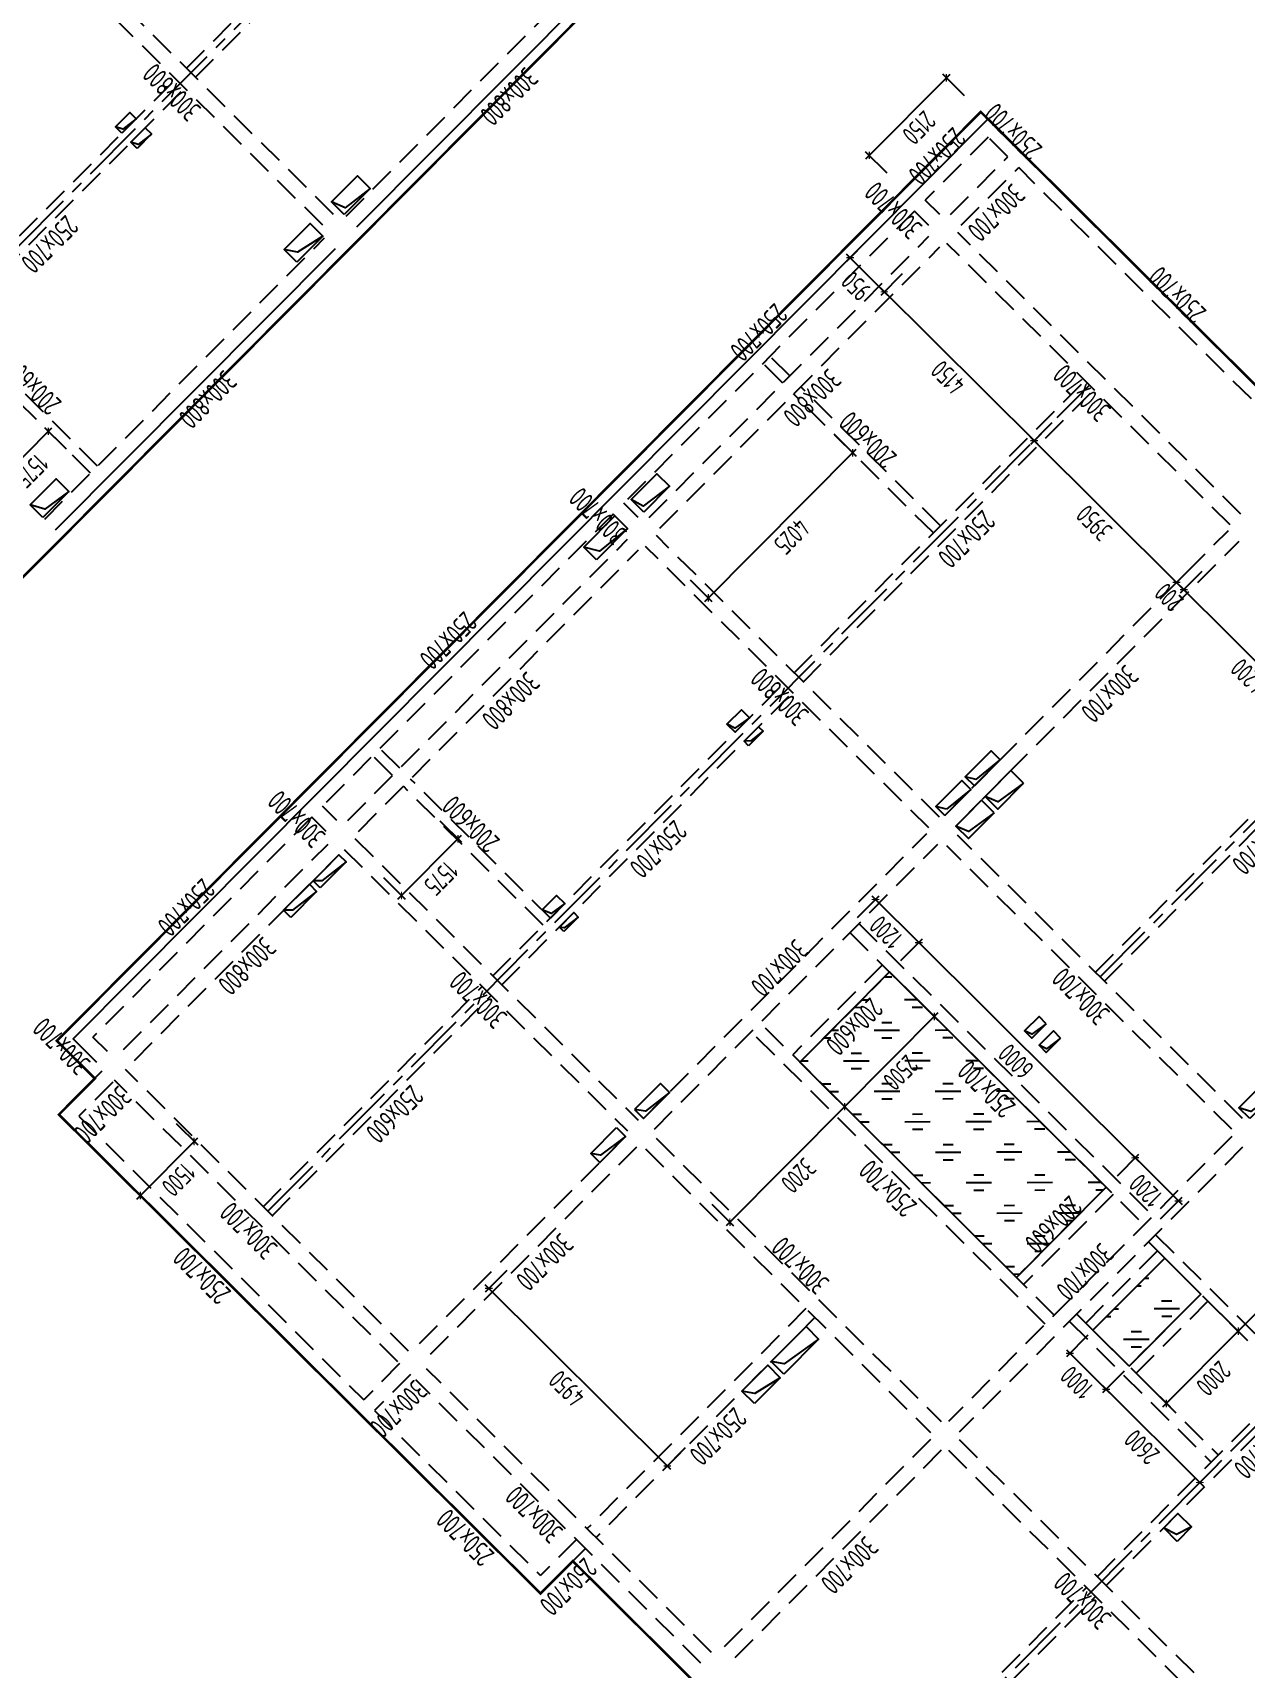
# Model space of a CAD drawing. Extents: x 517450926 to 520131079, y 3499134486 to 3500888201.
# Drawn here: x 518522735 to 518546569, y 3500296835 to 3500328983 of the extents above; entities that cross this region are included whole.
import ezdxf
from ezdxf.enums import TextEntityAlignment as Align

# ---------------------------------------------------------------- set-up
doc = ezdxf.new("R2010")
doc.units = 0
doc.header["$LTSCALE"] = 1000
doc.header["$MEASUREMENT"] = 0
doc.linetypes.add('CENTER', pattern=[2, 1.25, -0.25, 0.25, -0.25])
doc.linetypes.add('DASHED', pattern=[0.75, 0.5, -0.25])
doc.layers.get('0').update_dxf_attribs({"linetype": 'CONTINUOUS'})
doc.layers.get('Defpoints').update_dxf_attribs({"color": 2, "linetype": 'CONTINUOUS'})
for name, color, linetype in [('S_AXIS', 8, 'CENTER'), ('S_AXIS_DIMS', 3, 'CONTINUOUS'), ('S_BEAM', 4, 'DASHED'), ('S_BEAM_SECD_TEXT_HORZ', 9, 'CONTINUOUS'), ('S_BEAM_TEXT_HORZ', 7, 'CONTINUOUS'), ('S_BEAM_TEXT_VERT', 41, 'CONTINUOUS'), ('S_FLOR_ENHN', 91, 'DASHED'), ('S_HOLE', 201, 'CONTINUOUS'), ('S_PLAN_HACH', 254, 'CONTINUOUS')]:
    doc.layers.add(name, color=color, linetype=linetype)
doc.styles.add('TH-STYLE3', font='tssdeng.shx', dxfattribs={"width": 0.7, "bigfont": 'tssdchn.shx'})
doc.styles.add('样式 1', font='Tssdeng.shx', dxfattribs={"width": 0.7, "bigfont": 'Tssdchn.shx'})
doc.dimstyles.new('TSSD_100_100', dxfattribs={"dimtxt": 375, "dimasz": 100, "dimexe": 100, "dimexo": 0, "dimgap": 125, "dimtad": 1, "dimdec": 1, "dimdsep": 46, "dimtxsty": 'TH-STYLE3', "dimblk": 'ARCHTICK', "dimcen": -100, "dimdle": 100, "dimclrt": 7, "dimadec": 0, "dimazin": 0, "dimtfac": 1, "dimtdec": 1, "dimtix": 1, "dimtmove": 2, "dimatfit": 3, "dimldrblk": 'ARCHTICK', "dimfxl": 0, "dimtolj": 1, "dimtzin": 0, "dimarcsym": 0})

# ---------------------------------------------------------------- blocks, each defined once
blk = doc.blocks.new('_ArchTick')
at = {"color": 0, "const_width": 0.25}
blk.add_lwpolyline([(-0.53, -0.53), (0.53, 0.53)], dxfattribs=at)
blk = doc.blocks.new('*D217')
at = {"layer": 'Defpoints', "color": 0, "transparency": 16777216}
for p in [(518546378, 3500319061), (518545359, 3500318037), (518549426, 3500316170)]:
    blk.add_point(p, dxfattribs=at)
at = {"layer": 'S_AXIS_DIMS', "color": 0, "lineweight": -2, "transparency": 16777216}
for p, q in [((518545712, 3500318391), (518545289, 3500317966)), ((518548408, 3500315005), (518545288, 3500318107)), ((518548690, 3500315430), (518548267, 3500315004))]:
    blk.add_line(p, q, dxfattribs=at)
at = {"layer": 'S_AXIS_DIMS', "color": 0, "lineweight": -2, "transparency": 16777216, "xscale": 100, "yscale": 100, "zscale": 100}
for p, rotation in [((518545359, 3500318037), 135.1572922653654), ((518548337, 3500315075), 315.1572922653654)]:
    blk.add_blockref('_ArchTick', p, dxfattribs=dict(at, rotation=rotation))
at = {"layer": 'S_AXIS_DIMS', "color": 7, "transparency": 16777216, "insert": (518546628, 3500316334), "char_height": 375, "attachment_point": 5, "rotation": 135.1573, "style": 'TH-STYLE3'}
blk.add_mtext('\\A1;4200', dxfattribs=at)
blk = doc.blocks.new('*D218')
at = {"layer": 'Defpoints', "color": 0, "transparency": 16777216}
for p in [(518543506, 3500322058), (518542417, 3500320963), (518546236, 3500319202)]:
    blk.add_point(p, dxfattribs=at)
at = {"layer": 'S_AXIS_DIMS', "color": 0, "lineweight": -2, "transparency": 16777216}
for p, q in [((518542769, 3500321318), (518542346, 3500320892)), ((518545288, 3500318107), (518542346, 3500321034)), ((518545570, 3500318532), (518545147, 3500318107))]:
    blk.add_line(p, q, dxfattribs=at)
at = {"layer": 'S_AXIS_DIMS', "color": 0, "lineweight": -2, "transparency": 16777216, "xscale": 100, "yscale": 100, "zscale": 100}
for p, rotation in [((518542417, 3500320963), 135.1572922653654), ((518545218, 3500318178), 315.1572922653654)]:
    blk.add_blockref('_ArchTick', p, dxfattribs=dict(at, rotation=rotation))
at = {"layer": 'S_AXIS_DIMS', "color": 7, "transparency": 16777216, "insert": (518543597, 3500319349), "char_height": 375, "attachment_point": 5, "rotation": 135.1573, "style": 'TH-STYLE3'}
blk.add_mtext('\\A1;3950', dxfattribs=at)
blk = doc.blocks.new('*D219')
at = {"layer": 'Defpoints', "color": 0, "transparency": 16777216}
for p in [(518540457, 3500324878), (518539474, 3500323890), (518543506, 3500322058)]:
    blk.add_point(p, dxfattribs=at)
at = {"layer": 'S_AXIS_DIMS', "color": 0, "lineweight": -2, "transparency": 16777216}
for p, q in [((518539827, 3500324244), (518539404, 3500323819)), ((518542488, 3500320893), (518539403, 3500323960)), ((518542769, 3500321318), (518542346, 3500320892))]:
    blk.add_line(p, q, dxfattribs=at)
at = {"layer": 'S_AXIS_DIMS', "color": 0, "lineweight": -2, "transparency": 16777216, "xscale": 100, "yscale": 100, "zscale": 100}
for p, rotation in [((518539474, 3500323890), 135.1572922653654), ((518542417, 3500320963), 315.1572922653654)]:
    blk.add_blockref('_ArchTick', p, dxfattribs=dict(at, rotation=rotation))
at = {"layer": 'S_AXIS_DIMS', "color": 7, "transparency": 16777216, "insert": (518540725, 3500322205), "char_height": 375, "attachment_point": 5, "rotation": 135.1573, "style": 'TH-STYLE3'}
blk.add_mtext('\\A1;4150', dxfattribs=at)
blk = doc.blocks.new('*D220')
at = {"layer": 'Defpoints', "color": 0, "transparency": 16777216}
for p in [(518539784, 3500325548), (518540457, 3500324878), (518538801, 3500324560)]:
    blk.add_point(p, dxfattribs=at)
at = {"layer": 'S_AXIS_DIMS', "color": 0, "lineweight": -2, "transparency": 16777216}
for p, q in [((518539153, 3500324914), (518538730, 3500324489)), ((518539545, 3500323819), (518538730, 3500324630)), ((518539827, 3500324244), (518539404, 3500323819))]:
    blk.add_line(p, q, dxfattribs=at)
at = {"layer": 'S_AXIS_DIMS', "color": 0, "lineweight": -2, "transparency": 16777216, "xscale": 100, "yscale": 100, "zscale": 100}
for p, rotation in [((518538801, 3500324560), 135.1572922653654), ((518539474, 3500323890), 315.1572922653654)]:
    blk.add_blockref('_ArchTick', p, dxfattribs=dict(at, rotation=rotation))
at = {"layer": 'S_AXIS_DIMS', "color": 7, "transparency": 16777216, "insert": (518538917, 3500324003), "char_height": 375, "attachment_point": 5, "rotation": 135.1573, "style": 'TH-STYLE3'}
blk.add_mtext('\\A1;950', dxfattribs=at)
blk = doc.blocks.new('*D235')
at = {"layer": 'Defpoints', "color": 0, "transparency": 16777216}
for p in [(518546236, 3500319202), (518546378, 3500319061), (518545218, 3500318178)]:
    blk.add_point(p, dxfattribs=at)
at = {"layer": 'S_AXIS_DIMS', "color": 0, "lineweight": -2, "transparency": 16777216}
for p, q in [((518545570, 3500318532), (518545147, 3500318107)), ((518545218, 3500318178), (518545147, 3500318248)), ((518545712, 3500318391), (518545289, 3500317966)), ((518545359, 3500318037), (518545218, 3500318178)), ((518545359, 3500318037), (518545430, 3500317966))]:
    blk.add_line(p, q, dxfattribs=at)
at = {"layer": 'S_AXIS_DIMS', "color": 0, "lineweight": -2, "transparency": 16777216, "xscale": 100, "yscale": 100, "zscale": 100}
for p, rotation in [((518545218, 3500318178), 315.1572922653654), ((518545359, 3500318037), 135.1572922653654)]:
    blk.add_blockref('_ArchTick', p, dxfattribs=dict(at, rotation=rotation))
at = {"layer": 'S_AXIS_DIMS', "color": 7, "transparency": 16777216, "insert": (518545068, 3500317886), "char_height": 375, "attachment_point": 5, "rotation": 135.1573, "style": 'TH-STYLE3'}
blk.add_mtext('\\A1;200', dxfattribs=at)
blk = doc.blocks.new('*D238')
at = {"layer": 'Defpoints', "color": 0, "transparency": 16777216}
for p in [(518538111, 3500308454), (518535854, 3500306185), (518536438, 3500305605)]:
    blk.add_point(p, dxfattribs=at)
at = {"layer": 'S_AXIS_DIMS', "color": 0, "lineweight": -2, "transparency": 16777216}
for p, q in [((518538340, 3500308227), (518538765, 3500307803)), ((518538765, 3500307945), (518536367, 3500305534)), ((518536083, 3500305958), (518536508, 3500305535))]:
    blk.add_line(p, q, dxfattribs=at)
at = {"layer": 'S_AXIS_DIMS', "color": 0, "lineweight": -2, "transparency": 16777216, "xscale": 100, "yscale": 100, "zscale": 100}
for p, rotation in [((518538694, 3500307874), 45.15729226536535), ((518536438, 3500305605), 225.1572922653654)]:
    blk.add_blockref('_ArchTick', p, dxfattribs=dict(at, rotation=rotation))
at = {"layer": 'S_AXIS_DIMS', "color": 7, "transparency": 16777216, "insert": (518537787, 3500306519), "char_height": 375, "attachment_point": 5, "rotation": 225.1573, "style": 'TH-STYLE3'}
blk.add_mtext('\\A1;3200', dxfattribs=at)
blk = doc.blocks.new('*D239')
at = {"layer": 'Defpoints', "color": 0, "transparency": 16777216}
for p in [(518530075, 3500314155), (518531095, 3500313140), (518528964, 3500313038)]:
    blk.add_point(p, dxfattribs=at)
at = {"layer": 'S_AXIS_DIMS', "color": 0, "lineweight": -2, "transparency": 16777216}
for p, q in [((518530740, 3500313493), (518531165, 3500313070)), ((518529913, 3500311952), (518531165, 3500313211)), ((518529629, 3500312376), (518530055, 3500311953))]:
    blk.add_line(p, q, dxfattribs=at)
at = {"layer": 'S_AXIS_DIMS', "color": 0, "lineweight": -2, "transparency": 16777216, "xscale": 100, "yscale": 100, "zscale": 100}
for p, rotation in [((518531095, 3500313140), 45.15729226536535), ((518529984, 3500312023), 225.1572922653654)]:
    blk.add_blockref('_ArchTick', p, dxfattribs=dict(at, rotation=rotation))
at = {"layer": 'S_AXIS_DIMS', "color": 7, "transparency": 16777216, "insert": (518530761, 3500312361), "char_height": 375, "attachment_point": 5, "rotation": 225.1573, "style": 'TH-STYLE3'}
blk.add_mtext('\\A1;1575', dxfattribs=at)
blk = doc.blocks.new('*D240')
at = {"layer": 'Defpoints', "color": 0, "transparency": 16777216}
for p in [(518537726, 3500321848), (518538852, 3500320728), (518534887, 3500318994)]:
    blk.add_point(p, dxfattribs=at)
at = {"layer": 'S_AXIS_DIMS', "color": 0, "lineweight": -2, "transparency": 16777216}
for p, q in [((518535943, 3500317803), (518538922, 3500320799)), ((518538497, 3500321080), (518538922, 3500320657)), ((518535659, 3500318227), (518536084, 3500317803))]:
    blk.add_line(p, q, dxfattribs=at)
at = {"layer": 'S_AXIS_DIMS', "color": 0, "lineweight": -2, "transparency": 16777216, "xscale": 100, "yscale": 100, "zscale": 100}
for p, rotation in [((518538852, 3500320728), 45.15729226536535), ((518536013, 3500317874), 225.1572922653654)]:
    blk.add_blockref('_ArchTick', p, dxfattribs=dict(at, rotation=rotation))
at = {"layer": 'S_AXIS_DIMS', "color": 7, "transparency": 16777216, "insert": (518537654, 3500319081), "char_height": 375, "attachment_point": 5, "rotation": 225.1573, "style": 'TH-STYLE3'}
blk.add_mtext('\\A1;4025', dxfattribs=at)
blk = doc.blocks.new('*D244')
at = {"layer": 'Defpoints', "color": 0, "transparency": 16777216}
for p in [(518540694, 3500328098), (518541511, 3500327285), (518539995, 3500325761)]:
    blk.add_point(p, dxfattribs=at)
at = {"layer": 'S_AXIS_DIMS', "color": 0, "lineweight": -2, "transparency": 16777216}
for p, q in [((518539108, 3500326502), (518540765, 3500328168)), ((518541049, 3500327745), (518540624, 3500328168)), ((518539533, 3500326220), (518539107, 3500326644))]:
    blk.add_line(p, q, dxfattribs=at)
at = {"layer": 'S_AXIS_DIMS', "color": 0, "lineweight": -2, "transparency": 16777216, "xscale": 100, "yscale": 100, "zscale": 100}
for p, rotation in [((518540694, 3500328098), 45.15729226536535), ((518539178, 3500326573), 225.1572922653654)]:
    blk.add_blockref('_ArchTick', p, dxfattribs=dict(at, rotation=rotation))
at = {"layer": 'S_AXIS_DIMS', "color": 7, "transparency": 16777216, "insert": (518540158, 3500327115), "char_height": 375, "attachment_point": 5, "rotation": 225.1573, "style": 'TH-STYLE3'}
blk.add_mtext('\\A1;2150', dxfattribs=at)
blk = doc.blocks.new('*D246')
at = {"layer": 'Defpoints', "color": 0, "transparency": 16777216}
for p in [(518523043, 3500321148), (518523729, 3500320466), (518522618, 3500319349)]:
    blk.add_point(p, dxfattribs=at)
at = {"layer": 'S_AXIS_DIMS', "color": 0, "lineweight": -2, "transparency": 16777216}
for p, q in [((518521862, 3500319960), (518523113, 3500321219)), ((518523397, 3500320795), (518522972, 3500321218)), ((518522287, 3500319679), (518521861, 3500320102))]:
    blk.add_line(p, q, dxfattribs=at)
at = {"layer": 'S_AXIS_DIMS', "color": 0, "lineweight": -2, "transparency": 16777216, "xscale": 100, "yscale": 100, "zscale": 100}
for p, rotation in [((518523043, 3500321148), 45.15729226536535), ((518521932, 3500320031), 225.1572922653654)]:
    blk.add_blockref('_ArchTick', p, dxfattribs=dict(at, rotation=rotation))
at = {"layer": 'S_AXIS_DIMS', "color": 7, "transparency": 16777216, "insert": (518522709, 3500320369), "char_height": 375, "attachment_point": 5, "rotation": 225.1573, "style": 'TH-STYLE3'}
blk.add_mtext('\\A1;1575', dxfattribs=at)
blk = doc.blocks.new('*D294')
at = {"layer": 'Defpoints', "color": 0, "transparency": 16777216}
for p in [(518545694, 3500304192), (518546430, 3500303460), (518544283, 3500302774)]:
    blk.add_point(p, dxfattribs=at)
at = {"layer": 'S_AXIS_DIMS', "color": 0, "lineweight": -2, "transparency": 16777216}
for p, q in [((518546075, 3500303812), (518546501, 3500303389)), ((518544949, 3500301971), (518546500, 3500303531)), ((518544665, 3500302394), (518545090, 3500301971))]:
    blk.add_line(p, q, dxfattribs=at)
at = {"layer": 'S_AXIS_DIMS', "color": 0, "lineweight": -2, "transparency": 16777216, "xscale": 100, "yscale": 100, "zscale": 100}
for p, rotation in [((518546430, 3500303460), 45.15729226595136), ((518545019, 3500302042), 225.1572922659514)]:
    blk.add_blockref('_ArchTick', p, dxfattribs=dict(at, rotation=rotation))
at = {"layer": 'S_AXIS_DIMS', "color": 7, "transparency": 16777216, "insert": (518545946, 3500302530), "char_height": 375, "attachment_point": 5, "rotation": 225.1573, "style": 'TH-STYLE3'}
blk.add_mtext('\\A1;2000', dxfattribs=at)
blk = doc.blocks.new('*D295')
at = {"layer": 'Defpoints', "color": 0, "transparency": 16777216}
for p in [(518547720, 3500306231), (518548457, 3500305498), (518545694, 3500304192)]:
    blk.add_point(p, dxfattribs=at)
at = {"layer": 'S_AXIS_DIMS', "color": 0, "lineweight": -2, "transparency": 16777216}
for p, q in [((518548102, 3500305851), (518548528, 3500305428)), ((518546359, 3500303389), (518548528, 3500305569)), ((518546075, 3500303812), (518546501, 3500303389))]:
    blk.add_line(p, q, dxfattribs=at)
at = {"layer": 'S_AXIS_DIMS', "color": 0, "lineweight": -2, "transparency": 16777216, "xscale": 100, "yscale": 100, "zscale": 100}
for p, rotation in [((518548457, 3500305498), 45.15729226595136), ((518546430, 3500303460), 225.1572922659514)]:
    blk.add_blockref('_ArchTick', p, dxfattribs=dict(at, rotation=rotation))
at = {"layer": 'S_AXIS_DIMS', "color": 7, "transparency": 16777216, "insert": (518547665, 3500304259), "char_height": 375, "attachment_point": 5, "rotation": 225.1573, "style": 'TH-STYLE3'}
blk.add_mtext('\\A1;2875', dxfattribs=at)
blk = doc.blocks.new('*D296')
at = {"layer": 'Defpoints', "color": 0, "transparency": 16777216}
for p in [(518538663, 3500311303), (518540153, 3500311100), (518539514, 3500310457)]:
    blk.add_point(p, dxfattribs=at)
at = {"layer": 'S_AXIS_DIMS', "color": 0, "lineweight": -2, "transparency": 16777216}
for p, q in [((518538949, 3500311591), (518539372, 3500312017)), ((518539231, 3500312016), (518540224, 3500311029)), ((518539800, 3500310745), (518540223, 3500311171))]:
    blk.add_line(p, q, dxfattribs=at)
at = {"layer": 'S_AXIS_DIMS', "color": 0, "lineweight": -2, "transparency": 16777216, "xscale": 100, "yscale": 100, "zscale": 100}
for p, rotation in [((518539302, 3500311946), 135.1572922659513), ((518540153, 3500311100), 315.1572922659514)]:
    blk.add_blockref('_ArchTick', p, dxfattribs=dict(at, rotation=rotation))
at = {"layer": 'S_AXIS_DIMS', "color": 7, "transparency": 16777216, "insert": (518539507, 3500311301), "char_height": 375, "attachment_point": 5, "rotation": 135.1573, "style": 'TH-STYLE3'}
blk.add_mtext('\\A1;1200', dxfattribs=at)
blk = doc.blocks.new('*D297')
at = {"layer": 'Defpoints', "color": 0, "transparency": 16777216}
for p in [(518539514, 3500310457), (518544407, 3500306869), (518543768, 3500306226)]:
    blk.add_point(p, dxfattribs=at)
at = {"layer": 'S_AXIS_DIMS', "color": 0, "lineweight": -2, "transparency": 16777216}
for p, q in [((518539800, 3500310745), (518540223, 3500311171)), ((518540082, 3500311170), (518544478, 3500306798)), ((518544054, 3500306514), (518544477, 3500306940))]:
    blk.add_line(p, q, dxfattribs=at)
at = {"layer": 'S_AXIS_DIMS', "color": 0, "lineweight": -2, "transparency": 16777216, "xscale": 100, "yscale": 100, "zscale": 100}
for p, rotation in [((518540153, 3500311100), 135.1572922659514), ((518544407, 3500306869), 315.1572922659514)]:
    blk.add_blockref('_ArchTick', p, dxfattribs=dict(at, rotation=rotation))
at = {"layer": 'S_AXIS_DIMS', "color": 7, "transparency": 16777216, "insert": (518542059, 3500308763), "char_height": 375, "attachment_point": 5, "rotation": 135.1573, "style": 'TH-STYLE3'}
blk.add_mtext('\\A1;6000', dxfattribs=at)
blk = doc.blocks.new('*D298')
at = {"layer": 'Defpoints', "color": 0, "transparency": 16777216}
for p in [(518543768, 3500306226), (518545258, 3500306022), (518544619, 3500305380)]:
    blk.add_point(p, dxfattribs=at)
at = {"layer": 'S_AXIS_DIMS', "color": 0, "lineweight": -2, "transparency": 16777216}
for p, q in [((518544054, 3500306514), (518544477, 3500306940)), ((518544336, 3500306939), (518545329, 3500305952)), ((518544905, 3500305668), (518545328, 3500306093))]:
    blk.add_line(p, q, dxfattribs=at)
at = {"layer": 'S_AXIS_DIMS', "color": 0, "lineweight": -2, "transparency": 16777216, "xscale": 100, "yscale": 100, "zscale": 100}
for p, rotation in [((518544407, 3500306869), 135.1572922659514), ((518545258, 3500306022), 315.1572922659514)]:
    blk.add_blockref('_ArchTick', p, dxfattribs=dict(at, rotation=rotation))
at = {"layer": 'S_AXIS_DIMS', "color": 7, "transparency": 16777216, "insert": (518544612, 3500306224), "char_height": 375, "attachment_point": 5, "rotation": 135.1573, "style": 'TH-STYLE3'}
blk.add_mtext('\\A1;1200', dxfattribs=at)
blk = doc.blocks.new('*D299')
at = {"layer": 'Defpoints', "color": 0, "transparency": 16777216}
for p in [(518539874, 3500310227), (518538111, 3500308454), (518538694, 3500307874)]:
    blk.add_point(p, dxfattribs=at)
at = {"layer": 'S_AXIS_DIMS', "color": 0, "lineweight": -2, "transparency": 16777216}
for p, q in [((518540102, 3500309999), (518540528, 3500309576)), ((518540528, 3500309718), (518538624, 3500307803)), ((518538340, 3500308227), (518538765, 3500307803))]:
    blk.add_line(p, q, dxfattribs=at)
at = {"layer": 'S_AXIS_DIMS', "color": 0, "lineweight": -2, "transparency": 16777216, "xscale": 100, "yscale": 100, "zscale": 100}
for p, rotation in [((518540457, 3500309647), 45.15729226536535), ((518538694, 3500307874), 225.1572922653654)]:
    blk.add_blockref('_ArchTick', p, dxfattribs=dict(at, rotation=rotation))
at = {"layer": 'S_AXIS_DIMS', "color": 7, "transparency": 16777216, "insert": (518539797, 3500308540), "char_height": 375, "attachment_point": 5, "rotation": 225.1573, "style": 'TH-STYLE3'}
blk.add_mtext('\\A1;2500', dxfattribs=at)
blk = doc.blocks.new('*D300')
at = {"layer": 'Defpoints', "color": 0, "transparency": 16777216}
for p in [(518543574, 3500303479), (518544283, 3500302774), (518543832, 3500302320)]:
    blk.add_point(p, dxfattribs=at)
at = {"layer": 'S_AXIS_DIMS', "color": 0, "lineweight": -2, "transparency": 16777216}
for p, q in [((518543052, 3500303096), (518543903, 3500302250)), ((518543476, 3500303380), (518543053, 3500302955)), ((518544185, 3500302675), (518543762, 3500302249))]:
    blk.add_line(p, q, dxfattribs=at)
at = {"layer": 'S_AXIS_DIMS', "color": 0, "lineweight": -2, "transparency": 16777216, "xscale": 100, "yscale": 100, "zscale": 100}
for p, rotation in [((518543123, 3500303026), 135.1572922659514), ((518543832, 3500302320), 315.1572922659514)]:
    blk.add_blockref('_ArchTick', p, dxfattribs=dict(at, rotation=rotation))
at = {"layer": 'S_AXIS_DIMS', "color": 7, "transparency": 16777216, "insert": (518543258, 3500302451), "char_height": 375, "attachment_point": 5, "rotation": 135.1573, "style": 'TH-STYLE3'}
blk.add_mtext('\\A1;1000', dxfattribs=at)
blk = doc.blocks.new('*D301')
at = {"layer": 'Defpoints', "color": 0, "transparency": 16777216}
for p in [(518544283, 3500302774), (518546127, 3500300940), (518545676, 3500300487)]:
    blk.add_point(p, dxfattribs=at)
at = {"layer": 'S_AXIS_DIMS', "color": 0, "lineweight": -2, "transparency": 16777216}
for p, q in [((518544185, 3500302675), (518543762, 3500302249)), ((518543762, 3500302391), (518545747, 3500300416)), ((518546029, 3500300841), (518545605, 3500300416))]:
    blk.add_line(p, q, dxfattribs=at)
at = {"layer": 'S_AXIS_DIMS', "color": 0, "lineweight": -2, "transparency": 16777216, "xscale": 100, "yscale": 100, "zscale": 100}
for p, rotation in [((518543832, 3500302320), 135.1572922659513), ((518545676, 3500300487), 315.1572922659514)]:
    blk.add_blockref('_ArchTick', p, dxfattribs=dict(at, rotation=rotation))
at = {"layer": 'S_AXIS_DIMS', "color": 7, "transparency": 16777216, "insert": (518544534, 3500301182), "char_height": 375, "attachment_point": 5, "rotation": 135.1573, "style": 'TH-STYLE3'}
blk.add_mtext('\\A1;2600', dxfattribs=at)
blk = doc.blocks.new('*D309')
at = {"layer": 'Defpoints', "color": 0, "transparency": 16777216}
for p in [(518532410, 3500305016), (518531700, 3500304302), (518535920, 3500301525)]:
    blk.add_point(p, dxfattribs=at)
at = {"layer": 'S_AXIS_DIMS', "color": 0, "lineweight": -2, "transparency": 16777216}
for p, q in [((518532052, 3500304656), (518531629, 3500304231)), ((518535280, 3500300741), (518531629, 3500304372)), ((518535562, 3500301166), (518535139, 3500300740))]:
    blk.add_line(p, q, dxfattribs=at)
at = {"layer": 'S_AXIS_DIMS', "color": 0, "lineweight": -2, "transparency": 16777216, "xscale": 100, "yscale": 100, "zscale": 100}
for p, rotation in [((518531700, 3500304302), 135.1572922659514), ((518535209, 3500300811), 315.1572922659514)]:
    blk.add_blockref('_ArchTick', p, dxfattribs=dict(at, rotation=rotation))
at = {"layer": 'S_AXIS_DIMS', "color": 7, "transparency": 16777216, "insert": (518533234, 3500302335), "char_height": 375, "attachment_point": 5, "rotation": 135.1573, "style": 'TH-STYLE3'}
blk.add_mtext('\\A1;4950', dxfattribs=at)
blk = doc.blocks.new('*D310')
at = {"layer": 'Defpoints', "color": 0, "transparency": 16777216}
for p in [(518524623, 3500308470), (518523565, 3500307406), (518525908, 3500307191)]:
    blk.add_point(p, dxfattribs=at)
at = {"layer": 'S_AXIS_DIMS', "color": 0, "lineweight": -2, "transparency": 16777216}
for p, q in [((518524780, 3500306057), (518525979, 3500307262)), ((518525554, 3500307544), (518525979, 3500307121)), ((518524496, 3500306480), (518524922, 3500306057))]:
    blk.add_line(p, q, dxfattribs=at)
at = {"layer": 'S_AXIS_DIMS', "color": 0, "lineweight": -2, "transparency": 16777216, "xscale": 100, "yscale": 100, "zscale": 100}
for p, rotation in [((518525908, 3500307191), 45.15729226595135), ((518524851, 3500306128), 225.1572922659514)]:
    blk.add_blockref('_ArchTick', p, dxfattribs=dict(at, rotation=rotation))
at = {"layer": 'S_AXIS_DIMS', "color": 7, "transparency": 16777216, "insert": (518525601, 3500306439), "char_height": 375, "attachment_point": 5, "rotation": 225.1573, "style": 'TH-STYLE3'}
blk.add_mtext('\\A1;1500', dxfattribs=at)

msp = doc.modelspace()

# ---------------------------------------------------------------- hatches: boundary and pattern name
at = {"layer": 'S_PLAN_HACH', "transparency": 33554559}
h = msp.add_hatch(dxfattribs=at)
h.set_pattern_fill('GOST_GLASS', color=256, scale=100)
h.set_pattern_definition([(180.1573, (518630193.4, 3500156019.2), (-601.6449, 598.3506), [500, -700]), (180.1573, (518630043, 3500156168.8), (-601.6449, 598.3506), [200, -1000]), (180.1573, (518630043.8, 3500155868.8), (-601.6449, 598.3506), [200, -1000])])
h.paths.add_polyline_path([(518542068.8152, 3500304517.7511), (518537814.5433, 3500308748.7286), (518539577.4506, 3500310521.3419), (518543831.7225, 3500306290.3644)])
h = msp.add_hatch(dxfattribs=at)
h.set_pattern_fill('GOST_GLASS', color=256, scale=100)
h.set_pattern_definition([(180.1573, (518620053.4, 3500166103.7), (-601.645, 598.3506), [500, -700]), (180.1573, (518619903, 3500166253.26), (-601.645, 598.3506), [200, -1000]), (180.1573, (518619903.84, 3500165953.26), (-601.645, 598.3506), [200, -1000])])
h.paths.add_polyline_path([(518544283.3193, 3500302773.7353), (518543574.274, 3500303478.8983), (518544984.5999, 3500304896.9889), (518545693.6452, 3500304191.826)])

# ---------------------------------------------------------------- linework, layer by layer
at = {"layer": 'S_AXIS'}
for p, q in [((518515409.9489, 3500317702.8662), (518531558.1787, 3500333940.005)), ((518527357.3613, 3500305820.8721), (518543505.5922, 3500322058.0097)), ((518543714.3009, 3500310426.6323), (518549426.1206, 3500316169.8993)), ((518539233.8702, 3500294009.3931), (518555382.1012, 3500310246.5308))]:
    msp.add_line(p, q, dxfattribs=at)
at = {"layer": 'S_BEAM'}
for p, q in [((518525757.7288, 3500328284.8829), (518531469.548, 3500334028.1503)), ((518525934.9901, 3500328108.5922), (518531646.8094, 3500333851.8596)), ((518528435.5392, 3500325198.6308), (518522834.0812, 3500330769.4179)), ((518528647.088, 3500325411.3444), (518523045.6301, 3500330982.1315)), ((518528894.6715, 3500325376.6686), (518534394.9423, 3500330907.222)), ((518519834.3606, 3500322328.9019), (518525546.1799, 3500328072.1693)), ((518520011.6219, 3500322152.6112), (518525723.4412, 3500327895.8786)), ((518541512.3064, 3500326931.5928), (518540278.2713, 3500325690.7635)), ((518541902.2814, 3500326543.7532), (518541512.3064, 3500326931.5928)), ((518540774.0207, 3500325409.2807), (518541902.2814, 3500326543.7532)), ((518540986.7343, 3500325197.7318), (518542114.995, 3500326332.2043)), ((518547751.9052, 3500320726.1591), (518542114.995, 3500326332.2043)), ((518540561.8895, 3500325408.6983), (518540278.2713, 3500325690.7635)), ((518540066.7225, 3500325478.0499), (518534354.9028, 3500319734.7828)), ((518540350.3406, 3500325195.9847), (518540066.7225, 3500325478.0499)), ((518522971.303, 3500319420.688), (518528471.5738, 3500324951.2414)), ((518534850.6521, 3500319453.3), (518540350.9229, 3500324983.8535)), ((518546482.4178, 3500319520.5879), (518540916.4121, 3500325056.1168)), ((518535063.3657, 3500319241.7512), (518540563.6365, 3500324772.3046)), ((518546270.8689, 3500319307.8743), (518540704.8632, 3500324843.4032)), ((518523870.3857, 3500320324.7207), (518521016.479, 3500323163.0008)), ((518524011.4183, 3500320466.5298), (518521157.5116, 3500323304.8099)), ((518537477.384, 3500322094.4938), (518537087.4091, 3500322482.3334)), ((518537618.4166, 3500322236.3029), (518537228.4417, 3500322624.1425)), ((518537705.1419, 3500316402.8881), (518543416.9615, 3500322146.1551)), ((518540437.6482, 3500319150.4386), (518537690.0976, 3500321882.945)), ((518540578.6808, 3500319292.2477), (518537831.1302, 3500322024.754)), ((518537882.4032, 3500316226.5973), (518543594.2229, 3500321969.8643)), ((518534143.3539, 3500319522.0693), (518528431.5343, 3500313778.8022)), ((518534426.972, 3500319240.0041), (518534143.3539, 3500319522.0693)), ((518534638.5209, 3500319452.7177), (518534354.9028, 3500319734.7828)), ((518540665.0178, 3500313600.2537), (518546235.8049, 3500319201.7116)), ((518528927.2836, 3500313497.3194), (518534427.5544, 3500319027.8729)), ((518540347.5004, 3500313351.8937), (518534781.4947, 3500318887.4226)), ((518540559.0493, 3500313564.6073), (518534993.0436, 3500319100.1362)), ((518540877.7314, 3500313388.7048), (518546448.5185, 3500318990.1628)), ((518529139.9972, 3500313285.7706), (518534640.268, 3500318816.324)), ((518531781.7733, 3500310446.9074), (518537493.593, 3500316190.1745)), ((518531959.0347, 3500310270.6167), (518537670.8543, 3500316013.8837)), ((518543625.6702, 3500310514.7777), (518549337.4899, 3500316258.0447)), ((518543802.9316, 3500310338.4869), (518549514.7512, 3500316081.754)), ((518529808.7373, 3500314383.6261), (518529418.7623, 3500314771.4657)), ((518529949.7698, 3500314525.4351), (518529559.7949, 3500314913.2747)), ((518532769.0014, 3500311439.5709), (518530021.4509, 3500314172.0772)), ((518532910.034, 3500311581.3799), (518530162.4834, 3500314313.8863)), ((518528715.1524, 3500313496.7371), (518528431.5343, 3500313778.8022)), ((518528219.9854, 3500313566.0886), (518523918.4916, 3500309240.9122)), ((518528503.6035, 3500313284.0235), (518528219.9854, 3500313566.0886)), ((518529069.675, 3500313144.1556), (518534635.6807, 3500307608.6267)), ((518534741.6493, 3500307644.2731), (518540312.4363, 3500313245.731)), ((518546515.0299, 3500307641.2388), (518540913.5719, 3500313212.0259)), ((518524520.2095, 3500308995.0758), (518528539.6381, 3500313036.6341)), ((518524732.9231, 3500308783.5269), (518528752.3517, 3500312825.0852)), ((518528858.1262, 3500312931.442), (518534424.1318, 3500307395.9131)), ((518534954.3629, 3500307432.7242), (518540525.1499, 3500313034.1822)), ((518546303.481, 3500307428.5252), (518540702.023, 3500312999.3123)), ((518538973.7915, 3500311474.2825), (518544752.5108, 3500305727.2047)), ((518538797.5008, 3500311297.0211), (518544576.2201, 3500305549.9433)), ((518539435.6416, 3500310662.3745), (518537672.7343, 3500308889.7612)), ((518539577.4506, 3500310521.3419), (518537814.5433, 3500308748.7287)), ((518527268.7306, 3500305909.0174), (518531570.2245, 3500310234.1938)), ((518527445.992, 3500305732.7267), (518531747.4858, 3500310057.9031)), ((518542813.3128, 3500303777.3301), (518537034.5935, 3500309524.4079)), ((518524202.1097, 3500308958.8471), (518523918.4916, 3500309240.9122)), ((518542637.0221, 3500303600.0687), (518536858.3028, 3500309347.1465)), ((518530122.638, 3500303070.7367), (518524556.6323, 3500308606.2656)), ((518524309.8253, 3500308358.0998), (518523639.9205, 3500307684.5067)), ((518529911.0891, 3500302858.0231), (518524345.0835, 3500308393.552)), ((518523639.9205, 3500307684.5067), (518529241.3785, 3500302113.7196)), ((518534389.0678, 3500307289.7504), (518530299.1229, 3500303177.2876)), ((518546303.8692, 3500307287.1043), (518540733.0822, 3500301685.6464)), ((518534601.7814, 3500307078.2015), (518530511.8365, 3500302965.7387)), ((518534778.6545, 3500307043.3316), (518540380.1125, 3500301472.5446)), ((518534990.2034, 3500307256.0452), (518540591.6613, 3500301685.2582)), ((518546516.5828, 3500307075.5555), (518540945.7957, 3500301474.0975)), ((518543831.7225, 3500306290.3644), (518542068.8152, 3500304517.7511)), ((518543973.5316, 3500306149.3318), (518542210.6243, 3500304376.7185)), ((518544806.5628, 3500305356.1206), (518547589.5656, 3500302588.3561)), ((518543432.465, 3500303619.9308), (518544842.7908, 3500305038.0215)), ((518544665.5302, 3500305214.3115), (518547448.533, 3500302446.5471)), ((518543574.274, 3500303478.8983), (518544984.5999, 3500304896.9889)), ((518543658.2823, 3500298635.4285), (518549370.102, 3500304378.6955)), ((518543835.5436, 3500298459.1378), (518549547.3633, 3500304202.4048)), ((518544283.3193, 3500302773.7353), (518545693.6452, 3500304191.826)), ((518544425.1284, 3500302632.7028), (518545835.4542, 3500304050.7934)), ((518537933.9061, 3500303905.3566), (518533632.4123, 3500299580.1802)), ((518538111.1675, 3500303729.0659), (518533809.6736, 3500299403.8895)), ((518543255.2043, 3500303796.2209), (518546038.2072, 3500301028.4564)), ((518543114.1718, 3500303654.4118), (518545897.1746, 3500300886.6474)), ((518529946.5414, 3500302822.7649), (518529241.3785, 3500302113.7196)), ((518530159.255, 3500302611.2161), (518529454.0921, 3500301902.1707)), ((518535867.0697, 3500296934.6545), (518530265.6118, 3500302505.4416)), ((518536078.6186, 3500297147.3681), (518530477.1606, 3500302718.1552)), ((518529454.0921, 3500301902.1707), (518532715.7005, 3500298658.4213)), ((518540380.5007, 3500301331.1237), (518536290.5557, 3500297218.6609)), ((518540946.184, 3500301332.6767), (518546547.642, 3500295761.8896)), ((518540593.2143, 3500301119.5748), (518536503.2693, 3500297007.112)), ((518540734.6351, 3500301119.9631), (518546336.0931, 3500295549.176)), ((518533420.8634, 3500299367.4666), (518532715.7005, 3500298658.4213)), ((518533598.1247, 3500299191.1759), (518533139.7689, 3500298730.2964)), ((518539145.2396, 3500294097.5385), (518543453.5312, 3500298429.5501)), ((518539322.5009, 3500293921.2478), (518543630.7925, 3500298253.2593))]:
    msp.add_line(p, q, dxfattribs=at)
at = {"layer": 'S_BEAM', "linetype": 'Continuous'}
for p, q in [((518529107.3851, 3500325165.1197), (518534607.6559, 3500330695.6731)), ((518523184.0166, 3500319209.1391), (518528684.2874, 3500324739.6925)), ((518524097.1117, 3500308569.6486), (518523250.9162, 3500307718.7943)), ((518523250.9162, 3500307718.7943), (518532716.6711, 3500298304.8693)), ((518532963.4781, 3500298553.0351), (518532716.6711, 3500298304.8693))]:
    msp.add_line(p, q, dxfattribs=at)
msp.add_lwpolyline([(518548140.9087, 3500320691.8708), (518541511.3351, 3500327285.1441), (518523529.6813, 3500309204.4894), (518523990.5608, 3500308746.1335)], dxfattribs=at)
at = {"layer": 'S_FLOR_ENHN', "linetype": 'ByBlock', "const_width": 50}
for points in [[(518517330.3899, 3500313606.9026), (518518035.5529, 3500314315.9478), (518518319.169, 3500314033.8847), (518536547.6304, 3500332362.7061), (518500492.6763, 3500368220.2407), (518492728.8326, 3500360413.6518), (518484347.5963, 3500344857.7165), (518498722.219, 3500330561.8023), (518500132.5449, 3500331979.8929), (518511193.6517, 3500320979.3513), (518510559.0051, 3500320341.2105)], [(518561893.4974, 3500269428.8359), (518568451.5126, 3500276022.9573), (518567884.2764, 3500276587.0876), (518579625.239, 3500288392.692), (518547646.9429, 3500320195.1853), (518548140.9095, 3500320691.8715), (518541369.5486, 3500327426.1526), (518523211.3891, 3500309168.0672), (518523955.8867, 3500308427.6461), (518523250.9162, 3500307718.7943), (518532716.6711, 3500298304.8693), (518533351.3177, 3500298943.01), (518551041.9991, 3500281349.1943), (518550477.8671, 3500280781.9598)]]:
    msp.add_lwpolyline(points, close=True, dxfattribs=at)
at = {"layer": 'S_HOLE'}
for p, q in [((518541277.257, 3500314305.8583), (518541065.9904, 3500314357.9279)), ((518541172.5788, 3500314110.6091), (518540699.062, 3500313724.436)), ((518540699.062, 3500313724.436), (518540487.7954, 3500313776.5057))]:
    msp.add_line(p, q, dxfattribs=at)
for points in [[(518524487.9623, 3500327009.1076), (518524364.37, 3500327132.0231), (518524646.4352, 3500327415.6413), (518524770.0275, 3500327292.7257)], [(518524789.2892, 3500326709.3951), (518524665.6969, 3500326832.3106), (518524947.7622, 3500327115.9288), (518525071.3544, 3500326993.0132)], [(518528859.2349, 3500325411.9112), (518528611.0725, 3500325658.7148), (518529118.8077, 3500326169.2454), (518529366.9701, 3500325922.4418)], [(518527928.2548, 3500324476.1353), (518527680.2573, 3500324722.7748), (518528187.9747, 3500325233.2876), (518528435.9722, 3500324986.648)], [(518522935.8799, 3500319455.9171), (518522687.704, 3500319702.7341), (518523194.8115, 3500320212.6336), (518523442.9874, 3500319965.8165)], [(518534744.2953, 3500319559.0745), (518534496.1194, 3500319805.8916), (518535003.2565, 3500320315.8209), (518535251.4325, 3500320069.0038)], [(518533813.937, 3500318623.9269), (518533565.9254, 3500318870.581), (518534178.7939, 3500319486.8238), (518534426.8056, 3500319240.1697)], [(518536823.6883, 3500315516.5815), (518536664.1531, 3500315675.2431), (518536381.1483, 3500315390.6802), (518536540.6835, 3500315232.0185)], [(518536807.5151, 3500314968.5272), (518536718.8844, 3500315056.6726), (518537000.9496, 3500315340.2908), (518537089.5803, 3500315252.1454)], [(518541243.1343, 3500314181.5969), (518541065.89, 3500314357.8708), (518541573.5295, 3500314868.3052), (518541750.7738, 3500314692.0314)], [(518542211.8904, 3500314233.9044), (518541963.7415, 3500314480.6945), (518541455.9482, 3500313970.1054), (518541704.097, 3500313723.3152)], [(518540664.9393, 3500313600.1747), (518540487.6949, 3500313776.4485), (518540995.3345, 3500314286.883), (518541172.5788, 3500314110.6091)], [(518541633.6954, 3500313652.4821), (518541385.5465, 3500313899.2722), (518540877.7531, 3500313388.6831), (518541125.902, 3500313141.893)], [(518528387.0286, 3500312174.1183), (518528245.2145, 3500312315.1559), (518528752.3517, 3500312825.0852), (518528894.1658, 3500312684.0477)], [(518527809.2143, 3500311593.4442), (518527667.5609, 3500311734.3219), (518528174.6982, 3500312244.2513), (518528316.3516, 3500312103.3736)], [(518532910.034, 3500311581.3799), (518532750.5005, 3500311740.0399), (518533032.5657, 3500312023.658), (518533192.0992, 3500311864.998)], [(518542656.1506, 3500309504.4674), (518542514.3416, 3500309645.5), (518542232.2941, 3500309361.8996), (518542374.1031, 3500309220.867)], [(518542939.3229, 3500309222.9166), (518542797.0381, 3500309364.4223), (518542514.9729, 3500309080.8041), (518542657.2577, 3500308939.2984)], [(518534564.4625, 3500307820.6506), (518534741.7297, 3500307644.3539), (518535248.8201, 3500308154.2362), (518535071.5529, 3500308330.5328)], [(518546656.4507, 3500307641.627), (518546443.7543, 3500307853.1588), (518546951.5481, 3500308363.7483), (518547164.2445, 3500308152.2165)], [(518534211.803, 3500307466.0446), (518534389.0678, 3500307289.7504), (518533881.897, 3500306779.7872), (518533704.6322, 3500306956.0814)], [(518537498.9563, 3500302617.148), (518537251.1215, 3500302863.6257), (518537935.031, 3500303551.6511), (518538182.8658, 3500303305.1734)], [(518536921.4571, 3500302036.4697), (518536673.6223, 3500302282.9474), (518537181.258, 3500302793.3779), (518537429.0927, 3500302546.9002)]]:
    msp.add_lwpolyline(points, close=True, dxfattribs=at)
for points in [[(518524769.1052, 3500327289.8617), (518524505.9032, 3500327088.3119), (518524364.37, 3500327132.0231)], [(518525070.4321, 3500326990.1492), (518524807.2301, 3500326788.5994), (518524665.6969, 3500326832.3106)], [(518529366.2146, 3500325921.9971), (518528878.3973, 3500325543.3737), (518528611.0725, 3500325658.7148)], [(518528435.5569, 3500324985.9006), (518527942.1511, 3500324667.651), (518527680.1939, 3500324722.7111)], [(518523443.6163, 3500319966.4489), (518522971.8325, 3500319618.7986), (518522688.3415, 3500319703.3752)], [(518535251.2614, 3500320069.174), (518534731.1392, 3500319674.6746), (518534496.1194, 3500319805.8916)], [(518534426.8056, 3500319240.1697), (518533877.5344, 3500318790.3616), (518533565.8841, 3500318870.5354)], [(518536823.6883, 3500315516.5815), (518536536.7088, 3500315316.1329), (518536382.1056, 3500315391.6428)], [(518537089.1167, 3500315252.6418), (518536849.2115, 3500315064.4871), (518536718.8844, 3500315056.6726)], [(518541277.257, 3500314305.8583), (518541744.3937, 3500314681.9102)], [(518542211.9335, 3500314233.8615), (518541706.6693, 3500313864.0768), (518541455.8479, 3500313970.0481)], [(518541633.7385, 3500313652.4393), (518541128.4743, 3500313282.6545), (518540877.6529, 3500313388.6258)], [(518528893.5776, 3500312683.4473), (518528419.1997, 3500312314.0527), (518528245.2145, 3500312315.1559)], [(518528315.924, 3500312102.6134), (518527841.5461, 3500311733.2188), (518527667.5609, 3500311734.3219)], [(518533192.0992, 3500311864.998), (518532922.9826, 3500311670.4337), (518532750.5005, 3500311740.0399)], [(518542656.1506, 3500309504.4674), (518542374.54, 3500309296.3956), (518542231.8305, 3500309362.3961)], [(518542939.3429, 3500309222.932), (518542662.8272, 3500309009.7579), (518542514.9729, 3500309080.8041)], [(518535248.8201, 3500308154.2362), (518534782.3383, 3500307782.7346), (518534563.892, 3500307820.0769)], [(518547164.2445, 3500308152.2165), (518546679.6733, 3500307779.7051), (518546443.754, 3500307853.1586)], [(518534389.6248, 3500307290.3105), (518533896.4313, 3500306920.3628), (518533704.7912, 3500306955.9231)], [(518538182.8658, 3500303305.1734), (518537506.0602, 3500302818.7874), (518537249.7583, 3500302862.255)], [(518537428.5904, 3500302546.4028), (518536928.561, 3500302238.1091), (518536672.2591, 3500302281.5767)]]:
    msp.add_lwpolyline(points, dxfattribs=at)
at = {"layer": 'S_HOLE', "elevation": 0}
for points in [[(518533175.9277, 3500311316.9422), (518533087.2953, 3500311405.0892), (518533369.3605, 3500311688.7073), (518533457.9928, 3500311600.5603)], [(518545231.1301, 3500299329.6565), (518544964.7584, 3500299594.5696), (518545245.8695, 3500299877.2284), (518545512.2412, 3500299612.3152)]]:
    msp.add_lwpolyline(points, close=True, dxfattribs=at)
for points in [[(518533457.9929, 3500311600.5603), (518533178.9477, 3500311386.2236), (518533087.2953, 3500311405.0892)], [(518545511.7615, 3500299612.7923), (518545218.1788, 3500299465.4982), (518544963.8043, 3500299593.6102)]]:
    msp.add_lwpolyline(points, dxfattribs=at)
at = {"layer": 'S_PLAN_HACH', "transparency": 33554559}
for points in [[(518542068.8152, 3500304517.7511), (518537814.5433, 3500308748.7286), (518539577.4506, 3500310521.3419), (518543831.7225, 3500306290.3644)], [(518544283.3193, 3500302773.7353), (518543574.274, 3500303478.8983), (518544984.5999, 3500304896.9889), (518545693.6452, 3500304191.826)]]:
    msp.add_lwpolyline(points, close=True, dxfattribs=at)

# ---------------------------------------------------------------- texts
at = {"layer": 'S_BEAM_SECD_TEXT_HORZ', "linetype": 'Continuous', "width": 0.7}
for s, rotation, style, p in [('250x700', 135.15728815, 'TH-STYLE3', (518542144.2961, 3500327177.0812)), ('250x700', 225.15729781, '样式 1', (518540371.0416, 3500326691.5202)), ('250x700', 225.15729781, '样式 1', (518522930.5824, 3500324961.5393)), ('250x700', 135.15728815, 'TH-STYLE3', (518545370.4523, 3500323968.5899)), ('250x700', 225.15729781, '样式 1', (518536866.1368, 3500323231.2743)), ('200x600', 135.15728815, 'TH-STYLE3', (518522869.1825, 3500322171.2766)), ('200x600', 135.15728815, 'TH-STYLE3', (518539287.4355, 3500321118.2207)), ('250x700', 225.15729297, 'TH-STYLE3', (518540951.4852, 3500319168.2954)), ('250x700', 225.15729781, '样式 1', (518530761.6905, 3500317173.3106)), ('200x600', 135.15728815, 'TH-STYLE3', (518531485.6506, 3500313566.7295)), ('250x700', 225.15729297, 'TH-STYLE3', (518534890.4829, 3500313073.9233)), ('250x700', 225.15729297, 'TH-STYLE3', (518546730.981, 3500313138.3759)), ('250x700', 225.15729781, '样式 1', (518525613.0402, 3500311927.7181)), ('200x600', 225.15729297, 'TH-STYLE3', (518538747.8663, 3500309583.45)), ('250x700', 135.15728815, 'TH-STYLE3', (518541620.4263, 3500308356.6823)), ('250x600', 225.15729297, 'TH-STYLE3', (518529710.9343, 3500307865.8578)), ('250x700', 135.15728815, 'TH-STYLE3', (518539681.2283, 3500306406.8077)), ('200x600', 225.15729297, 'TH-STYLE3', (518542658.2716, 3500305694.4562)), ('250x700', 135.15728815, 'TH-STYLE3', (518526198.9795, 3500304691.5654)), ('250x700', 225.15729297, 'TH-STYLE3', (518536067.8182, 3500301530.1854)), ('250x700', 225.15729297, 'TH-STYLE3', (518546766.9919, 3500301262.4443)), ('250x700', 135.15728815, 'TH-STYLE3', (518531375.0102, 3500299543.876)), ('250x700', 225.15729297, 'TH-STYLE3', (518533122.343, 3500298576.5391))]:
    msp.add_text(s, height=400, rotation=rotation, dxfattribs=dict(at, style=style)).set_placement(p, align=Align.CENTER)
at = {"layer": 'S_BEAM_TEXT_HORZ', "linetype": 'Continuous', "style": '样式 1', "width": 0.7}
for s, p in [('300x800', (518525606.3417, 3500327955.4002)), ('300x700', (518539789.7886, 3500325634.6254)), ('300x700', (518543494.7528, 3500322047.1118)), ('300x700', (518533982.1033, 3500319625.5003)), ('300x800', (518537553.7552, 3500316073.405)), ('300x700', (518528058.7347, 3500313669.5197)), ('300x700', (518531630.3867, 3500310117.4244)), ('300x700', (518543474.2835, 3500310185.2946)), ('300x700', (518523439.9159, 3500309203.8222)), ('300x700', (518527117.3439, 3500305579.5344)), ('300x700', (518537961.4219, 3500304895.6124)), ('300x700', (518532727.7371, 3500299999.8611)), ('300x700', (518543506.8956, 3500298305.9454))]:
    msp.add_text(s, height=400, rotation=135.15728815, dxfattribs=at).set_placement(p, align=Align.CENTER)
at = {"layer": 'S_BEAM_TEXT_VERT', "linetype": 'Continuous', "style": '样式 1', "width": 0.7}
for s, p in [('300x800', (518531956.125, 3500327867.5892)), ('300x700', (518541532.2778, 3500325584.3244)), ('300x800', (518537912.1056, 3500321944.2206)), ('300x800', (518526032.7564, 3500321911.6085)), ('300x800', (518531988.737, 3500315988.24)), ('300x700', (518543761.7294, 3500316126.6265)), ('300x800', (518526805.7896, 3500310776.757)), ('300x700', (518537270.2085, 3500310735.6873)), ('300x700', (518523967.3503, 3500307851.7846)), ('300x700', (518532655.4134, 3500304959.1629)), ('300x700', (518543273.8057, 3500304764.9629)), ('300x700', (518529781.5219, 3500302069.4487)), ('300x700', (518538646.8462, 3500299000.5362))]:
    msp.add_text(s, height=400, rotation=225.15729781, dxfattribs=at).set_placement(p, align=Align.CENTER)

# ---------------------------------------------------------------- dimensions: what is measured, and where the dimension line sits
at = {"layer": 'S_AXIS_DIMS'}
for base, p1, p2, angle, picture, middle in [((518540694.4863, 3500328097.5217), (518539995.2356, 3500325760.6974), (518541511.3358, 3500327285.1448), 225.15729227, '*D244', (518540158.0128, 3500327114.9346)), ((518538800.7314, 3500324559.6167), (518540457.2797, 3500324878.079), (518539783.6867, 3500325547.9838), 135.15729227, '*D220', (518538917.1645, 3500324003.0877)), ((518539474.3244, 3500323889.7119), (518543505.5922, 3500322058.0097), (518540457.2797, 3500324878.079), 135.15729227, '*D219', (518540725.23, 3500322204.9222)), ((518542416.8625, 3500320963.2858), (518546235.8049, 3500319201.7116), (518543505.5922, 3500322058.0097), 135.15729227, '*D218', (518543596.8636, 3500319349.0124)), ((518538851.5278, 3500320727.8742), (518534887.2691, 3500318993.7794), (518537725.5499, 3500321847.6868), 225.15729227, '*D240', (518537653.9641, 3500319080.5571)), ((518523042.7195, 3500321147.8551), (518522617.9472, 3500319349.0049), (518523728.5788, 3500320465.7512), 225.15729227, '*D246', (518522708.9803, 3500320369.1185)), ((518545217.5915, 3500318177.8923), (518546377.614, 3500319060.6791), (518546235.8049, 3500319201.7116), 135.15729227, '*D235', (518545068.1326, 3500317885.7993)), ((518545359.4005, 3500318036.8597), (518549426.1206, 3500316169.8993), (518546377.614, 3500319060.6791), 135.15729227, '*D217', (518546628.0323, 3500316334.4409)), ((518531094.5781, 3500313140.0846), (518528963.9006, 3500313037.7988), (518530074.5322, 3500314154.5452), 225.15729227, '*D239', (518530760.8389, 3500312361.348)), ((518540152.6075, 3500311099.6654), (518538662.8673, 3500311303.4576), (518539513.7217, 3500310457.2621), 135.15729227, '*D296', (518539506.8169, 3500311301.1865)), ((518544406.8794, 3500306868.6879), (518539513.7217, 3500310457.2621), (518543767.9935, 3500306226.2845), 135.15729227, '*D297', (518542059.38, 3500308762.6)), ((518538694.0977, 3500307873.9903), (518539873.9141, 3500310226.5018), (518538111.0068, 3500308453.8885), 225.15729227, '*D299', (518539797.128, 3500308539.9335)), ((518525908.422, 3500307191.3603), (518523565.2666, 3500307406.165), (518524623.011, 3500308469.733), 225.15729227, '*D310', (518525601.1265, 3500306439.2129)), ((518536437.5764, 3500305605.0453), (518538111.0068, 3500308453.8885), (518535854.4855, 3500306184.9435), 225.15729227, '*D238', (518537787.4137, 3500306519.1544)), ((518545257.7338, 3500306022.4924), (518543767.9935, 3500306226.2845), (518544618.8479, 3500305380.089), 135.15729227, '*D298', (518544611.9432, 3500306224.0135)), ((518548456.9995, 3500305498.3503), (518545693.6452, 3500304191.826), (518547720.3505, 3500306230.9659), 225.15729227, '*D295', (518547664.9045, 3500304258.7343)), ((518531699.5358, 3500304301.7883), (518535919.5506, 3500301525.3828), (518532409.7764, 3500305015.9392), 135.15729227, '*D309', (518533234.0595, 3500302334.9334)), ((518546429.6561, 3500303459.8451), (518544283.3194, 3500302773.7354), (518545693.6452, 3500304191.826), 225.15729227, '*D294', (518545946.0699, 3500302530.4363)), ((518543832.4223, 3500302320.3558), (518543574.274, 3500303478.8983), (518544283.3193, 3500302773.7353), 135.15729227, '*D300', (518543257.5362, 3500302451.3606)), ((518545675.9408, 3500300486.9315), (518544283.3193, 3500302773.7353), (518546126.8378, 3500300940.3111), 135.15729227, '*D301', (518544533.8181, 3500301182.067))]:
    dim = msp.add_linear_dim(base=base, p1=p1, p2=p2, angle=angle, dimstyle='TSSD_100_100', dxfattribs=at)
    dim.commit()
    dim.dimension.update_dxf_attribs({"geometry": picture, "text_midpoint": middle})

doc.saveas('drawing.dxf')
